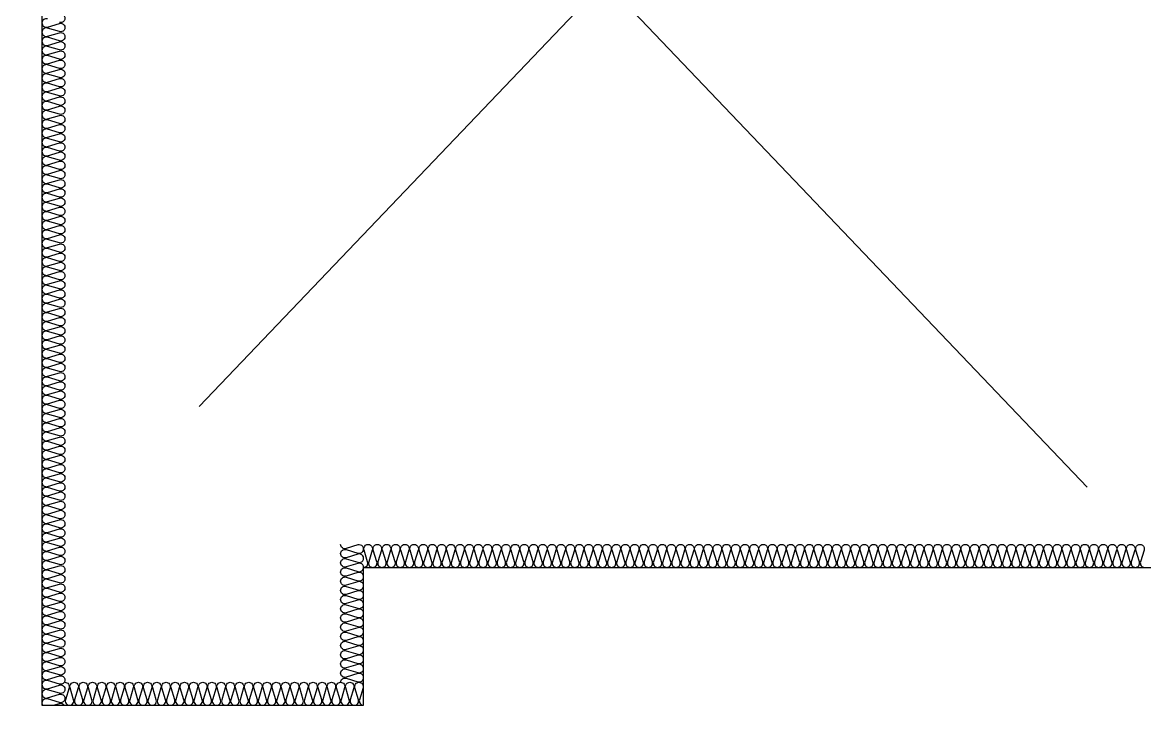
# Model space of a CAD drawing. Header units: millimetres. Extents: x 49154 to 181784, y 28275 to 149577.
# Drawn here: x 155569 to 160454, y 143299 to 146377 of the extents above; entities that cross this region are included whole.
import ezdxf

# ---------------------------------------------------------------- set-up
doc = ezdxf.new("R2010")
doc.units = ezdxf.units.MM
doc.header["$LTSCALE"] = 300
doc.layers.add('A-OPEN', color=1, linetype='Continuous')
doc.layers.add('ISL', color=251, linetype='Continuous')

msp = doc.modelspace()

# ---------------------------------------------------------------- linework, layer by layer
at = {"layer": 'A-OPEN'}
for p, q in [((156337.7, 144705), (160203.6, 148755)), ((156528.6, 148205), (160203.6, 144355))]:
    msp.add_line(p, q, dxfattribs=at)
at = {"layer": 'ISL', "elevation": 0}
msp.add_lwpolyline([(155568.6, 148655), (155653.6, 148655), (155653.6, 143405), (157053.6, 143405), (157053.6, 144005), (166453.6, 144005), (166453.6, 143405), (167403.6, 143405), (167403.6, 142155), (165203.6, 142155), (165203.6, 134805), (167403.6, 134805), (167403.6, 128805), (166453.6, 128805), (166453.6, 127405), (167403.6, 127405), (167403.6, 124355), (165203.6, 124355), (165203.6, 117005), (165028.6, 117005), (165028.6, 116905)], dxfattribs=at)
for points in [[(155729.3, 146412.7, -1.372593), (155729.3, 146377.3)], [(155677.8, 146392.7, 0.509267), (155653.6, 146375, 0.509267), (155677.8, 146357.3), (155729.3, 146372.7, -1.372593), (155729.3, 146337.3), (155677.8, 146352.7, 0.509267), (155653.6, 146335, 0.509267), (155677.8, 146317.3), (155729.3, 146332.7, -1.372593), (155729.3, 146297.3), (155677.8, 146312.7, 0.509267), (155653.6, 146295, 0.509267), (155677.8, 146277.3), (155729.3, 146292.7, -1.372593), (155729.3, 146257.3), (155677.8, 146272.7, 0.509267), (155653.6, 146255, 0.509267), (155677.8, 146237.3), (155729.3, 146252.7, -1.372593), (155729.3, 146217.3), (155677.8, 146232.7, 0.509267), (155653.6, 146215, 0.509267), (155677.8, 146197.3), (155729.3, 146212.7, -1.372593), (155729.3, 146177.3), (155677.8, 146192.7, 0.509267), (155653.6, 146175, 0.509267), (155677.8, 146157.3), (155729.3, 146172.7, -1.372593), (155729.3, 146137.3), (155677.8, 146152.7, 0.509267), (155653.6, 146135, 0.509267), (155677.8, 146117.3), (155729.3, 146132.7, -1.372593), (155729.3, 146097.3), (155677.8, 146112.7, 0.509267), (155653.6, 146095, 0.509267), (155677.8, 146077.3), (155729.3, 146092.7, -1.372593), (155729.3, 146057.3), (155677.8, 146072.7, 0.509267), (155653.6, 146055, 0.509267), (155677.8, 146037.3), (155729.3, 146052.7, -1.372593), (155729.3, 146017.3), (155677.8, 146032.7, 0.509267), (155653.6, 146015, 0.509267), (155677.8, 145997.3), (155729.3, 146012.7, -1.372593), (155729.3, 145977.3), (155677.8, 145992.7, 0.509267), (155653.6, 145975, 0.509267), (155677.8, 145957.3), (155729.3, 145972.7, -1.372593), (155729.3, 145937.3), (155677.8, 145952.7, 0.509267), (155653.6, 145935, 0.509267), (155677.8, 145917.3), (155729.3, 145932.7, -1.372593), (155729.3, 145897.3), (155677.8, 145912.7, 0.509267), (155653.6, 145895, 0.509267), (155677.8, 145877.3), (155729.3, 145892.7, -1.372593), (155729.3, 145857.3), (155677.8, 145872.7, 0.509267), (155653.6, 145855, 0.509267), (155677.8, 145837.3), (155729.3, 145852.7, -1.372593), (155729.3, 145817.3), (155677.8, 145832.7, 0.509267), (155653.6, 145815, 0.509267), (155677.8, 145797.3), (155729.3, 145812.7, -1.372593), (155729.3, 145777.3), (155677.8, 145792.7, 0.509267), (155653.6, 145775, 0.509267), (155677.8, 145757.3), (155729.3, 145772.7, -1.372593), (155729.3, 145737.3), (155677.8, 145752.7, 0.509267), (155653.6, 145735, 0.509267), (155677.8, 145717.3), (155729.3, 145732.7, -1.372593), (155729.3, 145697.3), (155677.8, 145712.7, 0.509267), (155653.6, 145695, 0.509267), (155677.8, 145677.3), (155729.3, 145692.7, -1.372593), (155729.3, 145657.3), (155677.8, 145672.7, 0.509267), (155653.6, 145655, 0.509267), (155677.8, 145637.3), (155729.3, 145652.7, -1.372593), (155729.3, 145617.3), (155677.8, 145632.7, 0.509267), (155653.6, 145615, 0.509267), (155677.8, 145597.3), (155729.3, 145612.7, -1.372593), (155729.3, 145577.3), (155677.8, 145592.7, 0.509267), (155653.6, 145575, 0.509267), (155677.8, 145557.3), (155729.3, 145572.7, -1.372593), (155729.3, 145537.3), (155677.8, 145552.7, 0.509267), (155653.6, 145535, 0.509267), (155677.8, 145517.3), (155729.3, 145532.7, -1.372593), (155729.3, 145497.3), (155677.8, 145512.7, 0.509267), (155653.6, 145495, 0.509267), (155677.8, 145477.3), (155729.3, 145492.7, -1.372593), (155729.3, 145457.3), (155677.8, 145472.7, 0.509267), (155653.6, 145455, 0.509267), (155677.8, 145437.3), (155729.3, 145452.7, -1.372593), (155729.3, 145417.3), (155677.8, 145432.7, 0.509267), (155653.6, 145415, 0.509267), (155677.8, 145397.3), (155729.3, 145412.7, -1.372593), (155729.3, 145377.3), (155677.8, 145392.7, 0.509267), (155653.6, 145375, 0.509267), (155677.8, 145357.3), (155729.3, 145372.7, -1.372593), (155729.3, 145337.3), (155677.8, 145352.7, 0.509267), (155653.6, 145335, 0.509267), (155677.8, 145317.3), (155729.3, 145332.7, -1.372593), (155729.3, 145297.3), (155677.8, 145312.7, 0.509267), (155653.6, 145295, 0.509267), (155677.8, 145277.3), (155729.3, 145292.7, -1.372593), (155729.3, 145257.3), (155677.8, 145272.7, 0.509267), (155653.6, 145255, 0.509267), (155677.8, 145237.3), (155729.3, 145252.7, -1.372593), (155729.3, 145217.3), (155677.8, 145232.7, 0.509267), (155653.6, 145215, 0.509267), (155677.8, 145197.3), (155729.3, 145212.7, -1.372593), (155729.3, 145177.3), (155677.8, 145192.7, 0.509267), (155653.6, 145175, 0.509267), (155677.8, 145157.3), (155729.3, 145172.7, -1.372593), (155729.3, 145137.3), (155677.8, 145152.7, 0.509267), (155653.6, 145135, 0.509267), (155677.8, 145117.3), (155729.3, 145132.7, -1.372593), (155729.3, 145097.3), (155677.8, 145112.7, 0.509267), (155653.6, 145095, 0.509267), (155677.8, 145077.3), (155729.3, 145092.7, -1.372593), (155729.3, 145057.3), (155677.8, 145072.7, 0.509267), (155653.6, 145055, 0.509267), (155677.8, 145037.3), (155729.3, 145052.7, -1.372593), (155729.3, 145017.3), (155677.8, 145032.7, 0.509267), (155653.6, 145015, 0.509267), (155677.8, 144997.3), (155729.3, 145012.7, -1.372593), (155729.3, 144977.3), (155677.8, 144992.7, 0.509267), (155653.6, 144975, 0.509267), (155677.8, 144957.3), (155729.3, 144972.7, -1.372593), (155729.3, 144937.3), (155677.8, 144952.7, 0.509267), (155653.6, 144935, 0.509267), (155677.8, 144917.3), (155729.3, 144932.7, -1.372593), (155729.3, 144897.3), (155677.8, 144912.7, 0.509267), (155653.6, 144895, 0.509267), (155677.8, 144877.3), (155729.3, 144892.7, -1.372593), (155729.3, 144857.3), (155677.8, 144872.7, 0.509267), (155653.6, 144855, 0.509267), (155677.8, 144837.3), (155729.3, 144852.7, -1.372593), (155729.3, 144817.3), (155677.8, 144832.7, 0.509267), (155653.6, 144815, 0.509267), (155677.8, 144797.3), (155729.3, 144812.7, -1.372593), (155729.3, 144777.3), (155677.8, 144792.7, 0.509267), (155653.6, 144775, 0.509267), (155677.8, 144757.3), (155729.3, 144772.7, -1.372593), (155729.3, 144737.3), (155677.8, 144752.7, 0.509267), (155653.6, 144735, 0.509267), (155677.8, 144717.3), (155729.3, 144732.7, -1.372593), (155729.3, 144697.3), (155677.8, 144712.7, 0.509267), (155653.6, 144695, 0.509267), (155677.8, 144677.3), (155729.3, 144692.7, -1.372593), (155729.3, 144657.3), (155677.8, 144672.7, 0.509267), (155653.6, 144655, 0.509267), (155677.8, 144637.3), (155729.3, 144652.7, -1.372593), (155729.3, 144617.3), (155677.8, 144632.7, 0.509267), (155653.6, 144615, 0.509267), (155677.8, 144597.3), (155729.3, 144612.7, -1.372593), (155729.3, 144577.3), (155677.8, 144592.7, 0.509267), (155653.6, 144575, 0.509267), (155677.8, 144557.3), (155729.3, 144572.7, -1.372593), (155729.3, 144537.3), (155677.8, 144552.7, 0.509267), (155653.6, 144535, 0.509267), (155677.8, 144517.3), (155729.3, 144532.7, -1.372593), (155729.3, 144497.3), (155677.8, 144512.7, 0.509267), (155653.6, 144495, 0.509267), (155677.8, 144477.3), (155729.3, 144492.7, -1.372593), (155729.3, 144457.3), (155677.8, 144472.7, 0.509267), (155653.6, 144455, 0.509267), (155677.8, 144437.3), (155729.3, 144452.7, -1.372593), (155729.3, 144417.3), (155677.8, 144432.7, 0.509267), (155653.6, 144415, 0.509267), (155677.8, 144397.3), (155729.3, 144412.7, -1.372593), (155729.3, 144377.3), (155677.8, 144392.7, 0.509267), (155653.6, 144375, 0.509267), (155677.8, 144357.3), (155729.3, 144372.7, -1.372593), (155729.3, 144337.3), (155677.8, 144352.7, 0.509267), (155653.6, 144335, 0.509267), (155677.8, 144317.3), (155729.3, 144332.7, -1.372593), (155729.3, 144297.3), (155677.8, 144312.7, 0.509267), (155653.6, 144295, 0.509267), (155677.8, 144277.3), (155729.3, 144292.7, -1.372593), (155729.3, 144257.3), (155677.8, 144272.7, 0.509267), (155653.6, 144255, 0.509267), (155677.8, 144237.3), (155729.3, 144252.7, -1.372593), (155729.3, 144217.3), (155677.8, 144232.7, 0.509267), (155653.6, 144215, 0.509267), (155677.8, 144197.3), (155729.3, 144212.7, -1.372593), (155729.3, 144177.3), (155677.8, 144192.7, 0.509267), (155653.6, 144175, 0.509267), (155677.8, 144157.3), (155729.3, 144172.7, -1.372593), (155729.3, 144137.3), (155677.8, 144152.7, 0.509267), (155653.6, 144135, 0.509267), (155677.8, 144117.3), (155729.3, 144132.7, -1.372593), (155729.3, 144097.3), (155677.8, 144112.7, 0.509267), (155653.6, 144095, 0.509267), (155677.8, 144077.3), (155729.3, 144092.7, -1.372593), (155729.3, 144057.3), (155677.8, 144072.7, 0.509267), (155653.6, 144055, 0.509267), (155677.8, 144037.3), (155729.3, 144052.7, -1.372593), (155729.3, 144017.3), (155677.8, 144032.7, 0.509267), (155653.6, 144015, 0.509267), (155677.8, 143997.3), (155729.3, 144012.7, -1.372593), (155729.3, 143977.3), (155677.8, 143992.7, 0.509267), (155653.6, 143975, 0.509267), (155677.8, 143957.3), (155729.3, 143972.7, -1.372593), (155729.3, 143937.3), (155677.8, 143952.7, 0.509267), (155653.6, 143935, 0.509267), (155677.8, 143917.3), (155729.3, 143932.7, -1.372593), (155729.3, 143897.3), (155677.8, 143912.7, 0.509267), (155653.6, 143895, 0.509267), (155677.8, 143877.3), (155729.3, 143892.7, -1.372593), (155729.3, 143857.3), (155677.8, 143872.7, 0.509267), (155653.6, 143855, 0.509267), (155677.8, 143837.3), (155729.3, 143852.7, -1.372593), (155729.3, 143817.3), (155677.8, 143832.7, 0.509267), (155653.6, 143815, 0.509267), (155677.8, 143797.3), (155729.3, 143812.7, -1.372593), (155729.3, 143777.3), (155677.8, 143792.7, 0.509267), (155653.6, 143775, 0.509267), (155677.8, 143757.3), (155729.3, 143772.7, -1.372593), (155729.3, 143737.3), (155677.8, 143752.7, 0.509267), (155653.6, 143735, 0.509267), (155677.8, 143717.3), (155729.3, 143732.7, -1.372593), (155729.3, 143697.3), (155677.8, 143712.7, 0.509267), (155653.6, 143695, 0.509267), (155677.8, 143677.3), (155729.3, 143692.7, -1.372593), (155729.3, 143657.3), (155677.8, 143672.7, 0.509267), (155653.6, 143655, 0.509267), (155677.8, 143637.3), (155729.3, 143652.7, -1.372593), (155729.3, 143617.3), (155677.8, 143632.7, 0.509267), (155653.6, 143615, 0.509267), (155677.8, 143597.3), (155729.3, 143612.7, -1.372593), (155729.3, 143577.3), (155677.8, 143592.7, 0.509267), (155653.6, 143575, 0.509267), (155677.8, 143557.3), (155729.3, 143572.7, -1.372593), (155729.3, 143537.3), (155677.8, 143552.7, 0.509267), (155653.6, 143535, 0.509267), (155677.8, 143517.3), (155729.3, 143532.7, -1.372593), (155729.3, 143497.3), (155677.8, 143512.7, 0.509267), (155653.6, 143495, 0.509267), (155677.8, 143477.3), (155729.3, 143492.7, -1.372593), (155729.3, 143457.3), (155677.8, 143472.7, 0.509267), (155653.6, 143455, 0.509267), (155677.8, 143437.3), (155729.3, 143452.7, -1.372593), (155729.3, 143417.3), (155677.8, 143432.7, 0.509267), (155653.6, 143415, 0.143017), (155656.5, 143405, 0.143017)], [(156953.6, 143505, -0.509267), (156977.8, 143522.7), (157029.3, 143507.4, 1.372593), (157029.3, 143542.7), (156977.8, 143527.4, -0.509267), (156953.6, 143545, -0.509267), (156977.8, 143562.7), (157029.3, 143547.4, 1.372593), (157029.3, 143582.7), (156977.8, 143567.4, -0.509267), (156953.6, 143585, -0.509267), (156977.8, 143602.7), (157029.3, 143587.4, 1.372593), (157029.3, 143622.7), (156977.8, 143607.4, -0.509267), (156953.6, 143625, -0.509267), (156977.8, 143642.7), (157029.3, 143627.4, 1.372593), (157029.3, 143662.7), (156977.8, 143647.4, -0.509267), (156953.6, 143665, -0.509267), (156977.8, 143682.7), (157029.3, 143667.4, 1.372593), (157029.3, 143702.7), (156977.8, 143687.4, -0.509267), (156953.6, 143705, -0.509267), (156977.8, 143722.7), (157029.3, 143707.4, 1.372593), (157029.3, 143742.7), (156977.8, 143727.4, -0.509267), (156953.6, 143745, -0.509267), (156977.8, 143762.7), (157029.3, 143747.4, 1.372593), (157029.3, 143782.7), (156977.8, 143767.4, -0.509267), (156953.6, 143785, -0.509267), (156977.8, 143802.7), (157029.3, 143787.4, 1.372593), (157029.3, 143822.7), (156977.8, 143807.4, -0.509267), (156953.6, 143825, -0.509267), (156977.8, 143842.7), (157029.3, 143827.4, 1.372593), (157029.3, 143862.7), (156977.8, 143847.4, -0.509267), (156953.6, 143865, -0.509267), (156977.8, 143882.7), (157029.3, 143867.4, 1.372593), (157029.3, 143902.7), (156977.8, 143887.4, -0.509267), (156953.6, 143905, -0.509267), (156977.8, 143922.7), (157029.3, 143907.4, 1.372593), (157029.3, 143942.7), (156977.8, 143927.4, -0.509267), (156953.6, 143945, -0.509267), (156977.8, 143962.7), (157029.3, 143947.4, 1.372593), (157029.3, 143982.7), (156977.8, 143967.4, -0.509267), (156953.6, 143985, -0.509267), (156977.8, 144002.7), (157029.3, 143987.4, 1.372593), (157029.3, 144022.7), (156977.8, 144007.4, -0.509267), (156953.6, 144025, -0.509267), (156977.8, 144042.7), (157029.3, 144027.4, 1.372593), (157029.3, 144062.7), (156977.8, 144047.4, -0.509267), (156953.6, 144065, -0.509267), (156977.8, 144082.7), (157029.3, 144067.4, 1.372593), (157029.3, 144102.7), (156977.8, 144087.4, -0.508927), (156953.6, 144105, -0.508927)], [(157053.6, 144005, 0.509267), (157071.3, 144029.3), (157055.9, 144080.8, -1.372593), (157091.3, 144080.8), (157075.9, 144029.3, 0.509267), (157093.6, 144005, 0.509267), (157111.3, 144029.3), (157095.9, 144080.8, -1.372593), (157131.3, 144080.8), (157115.9, 144029.3, 0.509267), (157133.6, 144005, 0.509267), (157151.3, 144029.3), (157135.9, 144080.8, -1.372593), (157171.3, 144080.8), (157155.9, 144029.3, 0.509267), (157173.6, 144005, 0.509267), (157191.3, 144029.3), (157175.9, 144080.8, -1.372593), (157211.3, 144080.8), (157195.9, 144029.3, 0.509267), (157213.6, 144005, 0.509267), (157231.3, 144029.3), (157215.9, 144080.8, -1.372593), (157251.3, 144080.8), (157235.9, 144029.3, 0.509267), (157253.6, 144005, 0.509267), (157271.3, 144029.3), (157255.9, 144080.8, -1.372593), (157291.3, 144080.8), (157275.9, 144029.3, 0.509267), (157293.6, 144005, 0.509267), (157311.3, 144029.3), (157295.9, 144080.8, -1.372593), (157331.3, 144080.8), (157315.9, 144029.3, 0.509267), (157333.6, 144005, 0.509267), (157351.3, 144029.3), (157335.9, 144080.8, -1.372593), (157371.3, 144080.8), (157355.9, 144029.3, 0.509267), (157373.6, 144005, 0.509267), (157391.3, 144029.3), (157375.9, 144080.8, -1.372593), (157411.3, 144080.8), (157395.9, 144029.3, 0.509267), (157413.6, 144005, 0.509267), (157431.3, 144029.3), (157415.9, 144080.8, -1.372593), (157451.3, 144080.8), (157435.9, 144029.3, 0.509267), (157453.6, 144005, 0.509267), (157471.3, 144029.3), (157455.9, 144080.8, -1.372593), (157491.3, 144080.8), (157475.9, 144029.3, 0.509267), (157493.6, 144005, 0.509267), (157511.3, 144029.3), (157495.9, 144080.8, -1.372593), (157531.3, 144080.8), (157515.9, 144029.3, 0.509267), (157533.6, 144005, 0.509267), (157551.3, 144029.3), (157535.9, 144080.8, -1.372593), (157571.3, 144080.8), (157555.9, 144029.3, 0.509267), (157573.6, 144005, 0.509267), (157591.3, 144029.3), (157575.9, 144080.8, -1.372593), (157611.3, 144080.8), (157595.9, 144029.3, 0.509267), (157613.6, 144005, 0.509267), (157631.3, 144029.3), (157615.9, 144080.8, -1.372593), (157651.3, 144080.8), (157635.9, 144029.3, 0.509267), (157653.6, 144005, 0.509267), (157671.3, 144029.3), (157655.9, 144080.8, -1.372593), (157691.3, 144080.8), (157675.9, 144029.3, 0.509267), (157693.6, 144005, 0.509267), (157711.3, 144029.3), (157695.9, 144080.8, -1.372593), (157731.3, 144080.8), (157715.9, 144029.3, 0.509267), (157733.6, 144005, 0.509267), (157751.3, 144029.3), (157735.9, 144080.8, -1.372593), (157771.3, 144080.8), (157755.9, 144029.3, 0.509267), (157773.6, 144005, 0.509267), (157791.3, 144029.3), (157775.9, 144080.8, -1.372593), (157811.3, 144080.8), (157795.9, 144029.3, 0.509267), (157813.6, 144005, 0.509267), (157831.3, 144029.3), (157815.9, 144080.8, -1.372593), (157851.3, 144080.8), (157835.9, 144029.3, 0.509267), (157853.6, 144005, 0.509267), (157871.3, 144029.3), (157855.9, 144080.8, -1.372593), (157891.3, 144080.8), (157875.9, 144029.3, 0.509267), (157893.6, 144005, 0.509267), (157911.3, 144029.3), (157895.9, 144080.8, -1.372593), (157931.3, 144080.8), (157915.9, 144029.3, 0.509267), (157933.6, 144005, 0.509267), (157951.3, 144029.3), (157935.9, 144080.8, -1.372593), (157971.3, 144080.8), (157955.9, 144029.3, 0.509267), (157973.6, 144005, 0.509267), (157991.3, 144029.3), (157975.9, 144080.8, -1.372593), (158011.3, 144080.8), (157995.9, 144029.3, 0.509267), (158013.6, 144005, 0.509267), (158031.3, 144029.3), (158015.9, 144080.8, -1.372593), (158051.3, 144080.8), (158035.9, 144029.3, 0.509267), (158053.6, 144005, 0.509267), (158071.3, 144029.3), (158055.9, 144080.8, -1.372593), (158091.3, 144080.8), (158075.9, 144029.3, 0.509267), (158093.6, 144005, 0.509267), (158111.3, 144029.3), (158095.9, 144080.8, -1.372593), (158131.3, 144080.8), (158115.9, 144029.3, 0.509267), (158133.6, 144005, 0.509267), (158151.3, 144029.3), (158135.9, 144080.8, -1.372593), (158171.3, 144080.8), (158155.9, 144029.3, 0.509267), (158173.6, 144005, 0.509267), (158191.3, 144029.3), (158175.9, 144080.8, -1.372593), (158211.3, 144080.8), (158195.9, 144029.3, 0.509267), (158213.6, 144005, 0.509267), (158231.3, 144029.3), (158215.9, 144080.8, -1.372593), (158251.3, 144080.8), (158235.9, 144029.3, 0.509267), (158253.6, 144005, 0.509267), (158271.3, 144029.3), (158255.9, 144080.8, -1.372593), (158291.3, 144080.8), (158275.9, 144029.3, 0.509267), (158293.6, 144005, 0.509267), (158311.3, 144029.3), (158295.9, 144080.8, -1.372593), (158331.3, 144080.8), (158315.9, 144029.3, 0.509267), (158333.6, 144005, 0.509267), (158351.3, 144029.3), (158335.9, 144080.8, -1.372593), (158371.3, 144080.8), (158355.9, 144029.3, 0.509267), (158373.6, 144005, 0.509267), (158391.3, 144029.3), (158375.9, 144080.8, -1.372593), (158411.3, 144080.8), (158395.9, 144029.3, 0.509267), (158413.6, 144005, 0.509267), (158431.3, 144029.3), (158415.9, 144080.8, -1.372593), (158451.3, 144080.8), (158435.9, 144029.3, 0.509267), (158453.6, 144005, 0.509267), (158471.3, 144029.3), (158455.9, 144080.8, -1.372593), (158491.3, 144080.8), (158475.9, 144029.3, 0.509267), (158493.6, 144005, 0.509267), (158511.3, 144029.3), (158495.9, 144080.8, -1.372593), (158531.3, 144080.8), (158515.9, 144029.3, 0.509267), (158533.6, 144005, 0.509267), (158551.3, 144029.3), (158535.9, 144080.8, -1.372593), (158571.3, 144080.8), (158555.9, 144029.3, 0.509267), (158573.6, 144005, 0.509267), (158591.3, 144029.3), (158575.9, 144080.8, -1.372593), (158611.3, 144080.8), (158595.9, 144029.3, 0.509267), (158613.6, 144005, 0.509267), (158631.3, 144029.3), (158615.9, 144080.8, -1.372593), (158651.3, 144080.8), (158635.9, 144029.3, 0.509267), (158653.6, 144005, 0.509267), (158671.3, 144029.3), (158655.9, 144080.8, -1.372593), (158691.3, 144080.8), (158675.9, 144029.3, 0.509267), (158693.6, 144005, 0.509267), (158711.3, 144029.3), (158695.9, 144080.8, -1.372593), (158731.3, 144080.8), (158715.9, 144029.3, 0.509267), (158733.6, 144005, 0.509267), (158751.3, 144029.3), (158735.9, 144080.8, -1.372593), (158771.3, 144080.8), (158755.9, 144029.3, 0.509267), (158773.6, 144005, 0.509267), (158791.3, 144029.3), (158775.9, 144080.8, -1.372593), (158811.3, 144080.8), (158795.9, 144029.3, 0.509267), (158813.6, 144005, 0.509267), (158831.3, 144029.3), (158815.9, 144080.8, -1.372593), (158851.3, 144080.8), (158835.9, 144029.3, 0.509267), (158853.6, 144005, 0.509267), (158871.3, 144029.3), (158855.9, 144080.8, -1.372593), (158891.3, 144080.8), (158875.9, 144029.3, 0.509267), (158893.6, 144005, 0.509267), (158911.3, 144029.3), (158895.9, 144080.8, -1.372593), (158931.3, 144080.8), (158915.9, 144029.3, 0.509267), (158933.6, 144005, 0.509267), (158951.3, 144029.3), (158935.9, 144080.8, -1.372593), (158971.3, 144080.8), (158955.9, 144029.3, 0.509267), (158973.6, 144005, 0.509267), (158991.3, 144029.3), (158975.9, 144080.8, -1.372593), (159011.3, 144080.8), (158995.9, 144029.3, 0.509267), (159013.6, 144005, 0.509267), (159031.3, 144029.3), (159015.9, 144080.8, -1.372593), (159051.3, 144080.8), (159035.9, 144029.3, 0.509267), (159053.6, 144005, 0.509267), (159071.3, 144029.3), (159055.9, 144080.8, -1.372593), (159091.3, 144080.8), (159075.9, 144029.3, 0.509267), (159093.6, 144005, 0.509267), (159111.3, 144029.3), (159095.9, 144080.8, -1.372593), (159131.3, 144080.8), (159115.9, 144029.3, 0.509267), (159133.6, 144005, 0.509267), (159151.3, 144029.3), (159135.9, 144080.8, -1.372593), (159171.3, 144080.8), (159155.9, 144029.3, 0.509267), (159173.6, 144005, 0.509267), (159191.3, 144029.3), (159175.9, 144080.8, -1.372593), (159211.3, 144080.8), (159195.9, 144029.3, 0.509267), (159213.6, 144005, 0.509267), (159231.3, 144029.3), (159215.9, 144080.8, -1.372593), (159251.3, 144080.8), (159235.9, 144029.3, 0.509267), (159253.6, 144005, 0.509267), (159271.3, 144029.3), (159255.9, 144080.8, -1.372593), (159291.3, 144080.8), (159275.9, 144029.3, 0.509267), (159293.6, 144005, 0.509267), (159311.3, 144029.3), (159295.9, 144080.8, -1.372593), (159331.3, 144080.8), (159315.9, 144029.3, 0.509267), (159333.6, 144005, 0.509267), (159351.3, 144029.3), (159335.9, 144080.8, -1.372593), (159371.3, 144080.8), (159355.9, 144029.3, 0.509267), (159373.6, 144005, 0.509267), (159391.3, 144029.3), (159375.9, 144080.8, -1.372593), (159411.3, 144080.8), (159395.9, 144029.3, 0.509267), (159413.6, 144005, 0.509267), (159431.3, 144029.3), (159415.9, 144080.8, -1.372593), (159451.3, 144080.8), (159435.9, 144029.3, 0.509267), (159453.6, 144005, 0.509267), (159471.3, 144029.3), (159455.9, 144080.8, -1.372593), (159491.3, 144080.8), (159475.9, 144029.3, 0.509267), (159493.6, 144005, 0.509267), (159511.3, 144029.3), (159495.9, 144080.8, -1.372593), (159531.3, 144080.8), (159515.9, 144029.3, 0.509267), (159533.6, 144005, 0.509267), (159551.3, 144029.3), (159535.9, 144080.8, -1.372593), (159571.3, 144080.8), (159555.9, 144029.3, 0.509267), (159573.6, 144005, 0.509267), (159591.3, 144029.3), (159575.9, 144080.8, -1.372593), (159611.3, 144080.8), (159595.9, 144029.3, 0.509267), (159613.6, 144005, 0.509267), (159631.3, 144029.3), (159615.9, 144080.8, -1.372593), (159651.3, 144080.8), (159635.9, 144029.3, 0.509267), (159653.6, 144005, 0.509267), (159671.3, 144029.3), (159655.9, 144080.8, -1.372593), (159691.3, 144080.8), (159675.9, 144029.3, 0.509267), (159693.6, 144005, 0.509267), (159711.3, 144029.3), (159695.9, 144080.8, -1.372593), (159731.3, 144080.8), (159715.9, 144029.3, 0.509267), (159733.6, 144005, 0.509267), (159751.3, 144029.3), (159735.9, 144080.8, -1.372593), (159771.3, 144080.8), (159755.9, 144029.3, 0.509267), (159773.6, 144005, 0.509267), (159791.3, 144029.3), (159775.9, 144080.8, -1.372593), (159811.3, 144080.8), (159795.9, 144029.3, 0.509267), (159813.6, 144005, 0.509267), (159831.3, 144029.3), (159815.9, 144080.8, -1.372593), (159851.3, 144080.8), (159835.9, 144029.3, 0.509267), (159853.6, 144005, 0.509267), (159871.3, 144029.3), (159855.9, 144080.8, -1.372593), (159891.3, 144080.8), (159875.9, 144029.3, 0.509267), (159893.6, 144005, 0.509267), (159911.3, 144029.3), (159895.9, 144080.8, -1.372593), (159931.3, 144080.8), (159915.9, 144029.3, 0.509267), (159933.6, 144005, 0.509267), (159951.3, 144029.3), (159935.9, 144080.8, -1.372593), (159971.3, 144080.8), (159955.9, 144029.3, 0.509267), (159973.6, 144005, 0.509267), (159991.3, 144029.3), (159975.9, 144080.8, -1.372593), (160011.3, 144080.8), (159995.9, 144029.3, 0.509267), (160013.6, 144005, 0.509267), (160031.3, 144029.3), (160015.9, 144080.8, -1.372593), (160051.3, 144080.8), (160035.9, 144029.3, 0.509267), (160053.6, 144005, 0.509267), (160071.3, 144029.3), (160055.9, 144080.8, -1.372593), (160091.3, 144080.8), (160075.9, 144029.3, 0.509267), (160093.6, 144005, 0.509267), (160111.3, 144029.3), (160095.9, 144080.8, -1.372593), (160131.3, 144080.8), (160115.9, 144029.3, 0.509267), (160133.6, 144005, 0.509267), (160151.3, 144029.3), (160135.9, 144080.8, -1.372593), (160171.3, 144080.8), (160155.9, 144029.3, 0.509267), (160173.6, 144005, 0.509267), (160191.3, 144029.3), (160175.9, 144080.8, -1.372593), (160211.3, 144080.8), (160195.9, 144029.3, 0.509267), (160213.6, 144005, 0.509267), (160231.3, 144029.3), (160215.9, 144080.8, -1.372593), (160251.3, 144080.8), (160235.9, 144029.3, 0.509267), (160253.6, 144005, 0.509267), (160271.3, 144029.3), (160255.9, 144080.8, -1.372593), (160291.3, 144080.8), (160275.9, 144029.3, 0.509267), (160293.6, 144005, 0.509267), (160311.3, 144029.3), (160295.9, 144080.8, -1.372593), (160331.3, 144080.8), (160315.9, 144029.3, 0.509267), (160333.6, 144005, 0.509267), (160351.3, 144029.3), (160335.9, 144080.8, -1.372593), (160371.3, 144080.8), (160355.9, 144029.3, 0.509267), (160373.6, 144005, 0.509267), (160391.3, 144029.3), (160375.9, 144080.8, -1.372593), (160411.3, 144080.8), (160395.9, 144029.3, 0.509267), (160413.6, 144005, 0.509267), (160431.3, 144029.3), (160415.9, 144080.8, -1.372593), (160451.3, 144080.8), (160435.9, 144029.3, 0.509267), (160453.6, 144005, 0.509267)], [(155753.6, 143505, -0.509267), (155771.3, 143480.8), (155755.9, 143429.3, 1.372593), (155791.3, 143429.3), (155775.9, 143480.8, -0.509267), (155793.6, 143505, -0.509267), (155811.3, 143480.8), (155795.9, 143429.3, 1.372593), (155831.3, 143429.3), (155815.9, 143480.8, -0.509267), (155833.6, 143505, -0.509267), (155851.3, 143480.8), (155835.9, 143429.3, 1.372593), (155871.3, 143429.3), (155855.9, 143480.8, -0.509267), (155873.6, 143505, -0.509267), (155891.3, 143480.8), (155875.9, 143429.3, 1.372593), (155911.3, 143429.3), (155895.9, 143480.8, -0.509267), (155913.6, 143505, -0.509267), (155931.3, 143480.8), (155915.9, 143429.3, 1.372593), (155951.3, 143429.3), (155935.9, 143480.8, -0.509267), (155953.6, 143505, -0.509267), (155971.3, 143480.8), (155955.9, 143429.3, 1.372593), (155991.3, 143429.3), (155975.9, 143480.8, -0.509267), (155993.6, 143505, -0.509267), (156011.3, 143480.8), (155995.9, 143429.3, 1.372593), (156031.3, 143429.3), (156015.9, 143480.8, -0.509267), (156033.6, 143505, -0.509267), (156051.3, 143480.8), (156035.9, 143429.3, 1.372593), (156071.3, 143429.3), (156055.9, 143480.8, -0.509267), (156073.6, 143505, -0.509267), (156091.3, 143480.8), (156075.9, 143429.3, 1.372593), (156111.3, 143429.3), (156095.9, 143480.8, -0.509267), (156113.6, 143505, -0.509267), (156131.3, 143480.8), (156115.9, 143429.3, 1.372593), (156151.3, 143429.3), (156135.9, 143480.8, -0.509267), (156153.6, 143505, -0.509267), (156171.3, 143480.8), (156155.9, 143429.3, 1.372593), (156191.3, 143429.3), (156175.9, 143480.8, -0.509267), (156193.6, 143505, -0.509267), (156211.3, 143480.8), (156195.9, 143429.3, 1.372593), (156231.3, 143429.3), (156215.9, 143480.8, -0.509267), (156233.6, 143505, -0.509267), (156251.3, 143480.8), (156235.9, 143429.3, 1.372593), (156271.3, 143429.3), (156255.9, 143480.8, -0.509267), (156273.6, 143505, -0.509267), (156291.3, 143480.8), (156275.9, 143429.3, 1.372593), (156311.3, 143429.3), (156295.9, 143480.8, -0.509267), (156313.6, 143505, -0.509267), (156331.3, 143480.8), (156315.9, 143429.3, 1.372593), (156351.3, 143429.3), (156335.9, 143480.8, -0.509267), (156353.6, 143505, -0.509267), (156371.3, 143480.8), (156355.9, 143429.3, 1.372593), (156391.3, 143429.3), (156375.9, 143480.8, -0.509267), (156393.6, 143505, -0.509267), (156411.3, 143480.8), (156395.9, 143429.3, 1.372593), (156431.3, 143429.3), (156415.9, 143480.8, -0.509267), (156433.6, 143505, -0.509267), (156451.3, 143480.8), (156435.9, 143429.3, 1.372593), (156471.3, 143429.3), (156455.9, 143480.8, -0.509267), (156473.6, 143505, -0.509267), (156491.3, 143480.8), (156475.9, 143429.3, 1.372593), (156511.3, 143429.3), (156495.9, 143480.8, -0.509267), (156513.6, 143505, -0.509267), (156531.3, 143480.8), (156515.9, 143429.3, 1.372593), (156551.3, 143429.3), (156535.9, 143480.8, -0.509267), (156553.6, 143505, -0.509267), (156571.3, 143480.8), (156555.9, 143429.3, 1.372593), (156591.3, 143429.3), (156575.9, 143480.8, -0.509267), (156593.6, 143505, -0.509267), (156611.3, 143480.8), (156595.9, 143429.3, 1.372593), (156631.3, 143429.3), (156615.9, 143480.8, -0.509267), (156633.6, 143505, -0.509267), (156651.3, 143480.8), (156635.9, 143429.3, 1.372593), (156671.3, 143429.3), (156655.9, 143480.8, -0.509267), (156673.6, 143505, -0.509267), (156691.3, 143480.8), (156675.9, 143429.3, 1.372593), (156711.3, 143429.3), (156695.9, 143480.8, -0.509267), (156713.6, 143505, -0.509267), (156731.3, 143480.8), (156715.9, 143429.3, 1.372593), (156751.3, 143429.3), (156735.9, 143480.8, -0.509267), (156753.6, 143505, -0.509267), (156771.3, 143480.8), (156755.9, 143429.3, 1.372593), (156791.3, 143429.3), (156775.9, 143480.8, -0.509267), (156793.6, 143505, -0.509267), (156811.3, 143480.8), (156795.9, 143429.3, 1.372593), (156831.3, 143429.3), (156815.9, 143480.8, -0.509267), (156833.6, 143505, -0.509267), (156851.3, 143480.8), (156835.9, 143429.3, 1.372593), (156871.3, 143429.3), (156855.9, 143480.8, -0.509267), (156873.6, 143505, -0.509267), (156891.3, 143480.8), (156875.9, 143429.3, 1.372593), (156911.3, 143429.3), (156895.9, 143480.8, -0.509267), (156913.6, 143505, -0.509267), (156931.3, 143480.8), (156915.9, 143429.3, 1.372593), (156951.3, 143429.3), (156935.9, 143480.8, -0.509267), (156953.6, 143505, -0.509267), (156971.3, 143480.8), (156955.9, 143429.3, 1.372593), (156991.3, 143429.3), (156975.9, 143480.8, -0.509267), (156993.6, 143505, -0.509267), (157011.3, 143480.8), (156995.9, 143429.3, 1.372593), (157031.3, 143429.3), (157015.9, 143480.8, -0.509267), (157033.6, 143505, -0.509267), (157051.3, 143480.8), (157035.9, 143429.3, 0.508361), (157053.6, 143405, 0.508361)], [(155703.6, 143405), (155729.3, 143412.7, -0.340239), (155750.6, 143405)]]:
    msp.add_lwpolyline(points, format="xyb", dxfattribs=at)

doc.saveas('drawing.dxf')
